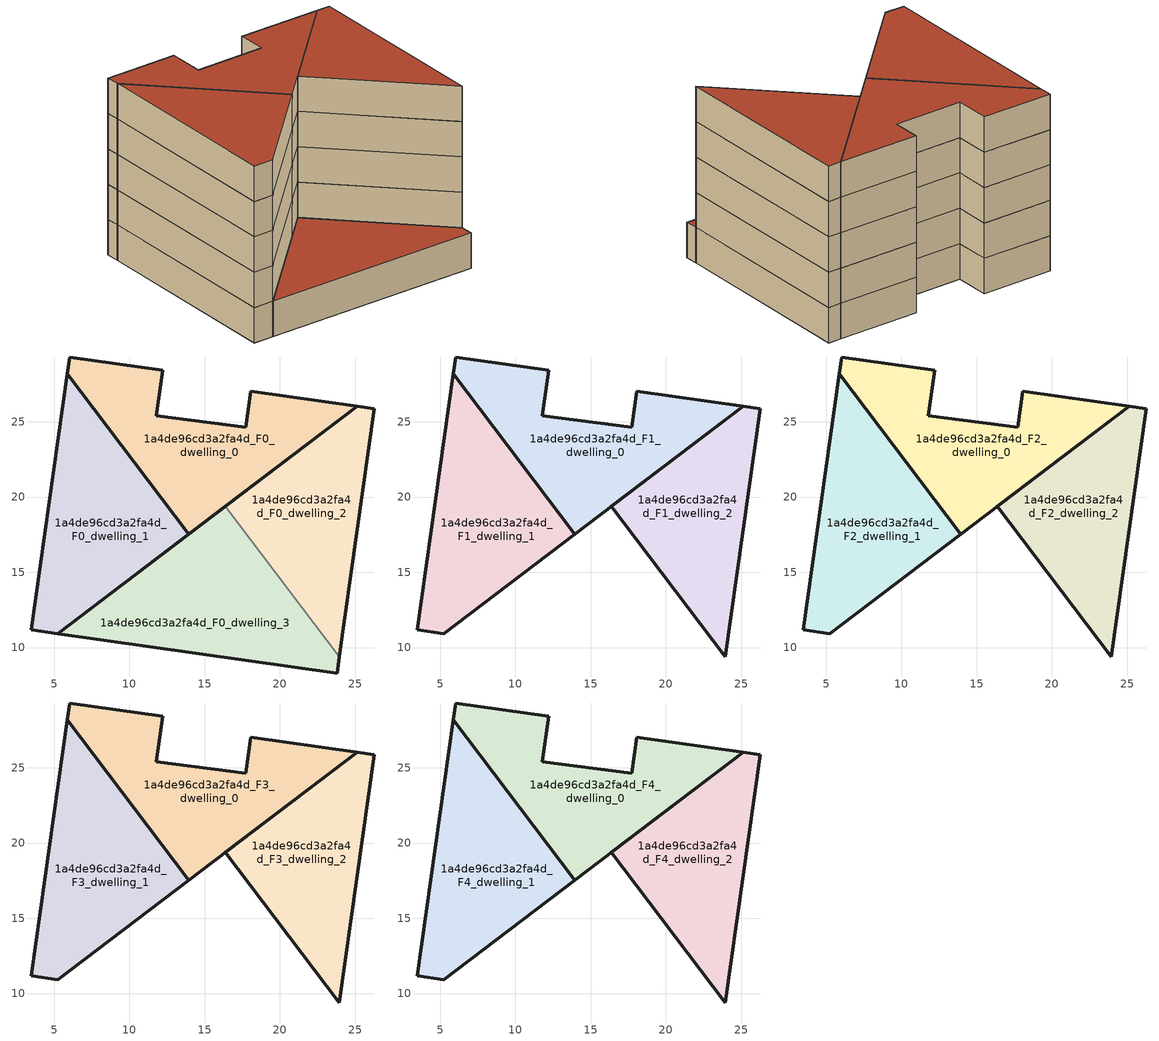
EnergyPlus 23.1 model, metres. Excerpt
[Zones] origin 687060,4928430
1a4de96cd3a2fa4d_F0_dwelling_0
 floor ground (EU_floor_Construction): 25.14,26.02 18.06,27.02 17.72,24.62 11.8,25.41 12.23,28.43 6.04,29.3 5.88,28.18 13.95,17.54 z0
 wall outside (EU_wall_Construction): 5.88,28.18 6.04,29.3 12.23,28.43 11.8,25.41 17.72,24.62 18.06,27.02 25.14,26.02 13.95,17.54 5.88,28.18 z0:3
1a4de96cd3a2fa4d_F0_dwelling_1
 floor ground (EU_floor_Construction): 13.95,17.54 5.88,28.18 3.48,11.18 5.23,10.93 z0
 wall outside (EU_wall_Construction): 13.95,17.54 5.23,10.93 3.48,11.18 5.88,28.18 13.95,17.54 z0:3
1a4de96cd3a2fa4d_F0_dwelling_2
 floor ground (EU_floor_Construction): 23.95,9.38 26.27,25.86 25.14,26.02 16.38,19.38 z0
 wall outside (EU_wall_Construction): 16.38,19.38 25.14,26.02 26.27,25.86 23.95,9.38 z0:3
 wall to 1a4de96cd3a2fa4d_F0_dwelling_3 (EU_wall_Construction): 23.95,9.38 16.38,19.38 z0:3
1a4de96cd3a2fa4d_F0_dwelling_3
 floor ground (EU_floor_Construction): 23.8,8.31 23.95,9.38 16.38,19.38 5.23,10.93 z0
 wall outside (EU_wall_Construction): 23.95,9.38 23.8,8.31 5.23,10.93 16.38,19.38 z0:3
 roof outside (EU_roof_Construction): 16.38,19.38 23.95,9.38 23.8,8.31 5.23,10.93 z3
1a4de96cd3a2fa4d_F1_dwelling_0
 floor to 1a4de96cd3a2fa4d_F0_dwelling_0 (EU_floor_Construction): 25.14,26.02 18.06,27.02 17.72,24.62 11.8,25.41 12.23,28.43 6.04,29.3 5.88,28.18 13.95,17.54 z3
 wall outside (EU_wall_Construction): 5.88,28.18 6.04,29.3 12.23,28.43 11.8,25.41 17.72,24.62 18.06,27.02 25.14,26.02 13.95,17.54 5.88,28.18 z3:6
1a4de96cd3a2fa4d_F1_dwelling_1
 floor to 1a4de96cd3a2fa4d_F0_dwelling_1 (EU_floor_Construction): 13.95,17.54 5.88,28.18 3.48,11.18 5.23,10.93 z3
 wall outside (EU_wall_Construction): 13.95,17.54 5.23,10.93 3.48,11.18 5.88,28.18 13.95,17.54 z3:6
1a4de96cd3a2fa4d_F1_dwelling_2
 floor to 1a4de96cd3a2fa4d_F0_dwelling_2 (EU_floor_Construction): 23.95,9.38 26.27,25.86 25.14,26.02 16.38,19.38 z3
 wall outside (EU_wall_Construction): 25.14,26.02 26.27,25.86 23.95,9.38 16.38,19.38 25.14,26.02 z3:6
1a4de96cd3a2fa4d_F2_dwelling_0
 floor to 1a4de96cd3a2fa4d_F1_dwelling_0 (EU_floor_Construction): 25.14,26.02 18.06,27.02 17.72,24.62 11.8,25.41 12.23,28.43 6.04,29.3 5.88,28.18 13.95,17.54 z6
 wall outside (EU_wall_Construction): 5.88,28.18 6.04,29.3 12.23,28.43 11.8,25.41 17.72,24.62 18.06,27.02 25.14,26.02 13.95,17.54 5.88,28.18 z6:9
1a4de96cd3a2fa4d_F2_dwelling_1
 floor to 1a4de96cd3a2fa4d_F1_dwelling_1 (EU_floor_Construction): 13.95,17.54 5.88,28.18 3.48,11.18 5.23,10.93 z6
 wall outside (EU_wall_Construction): 13.95,17.54 5.23,10.93 3.48,11.18 5.88,28.18 13.95,17.54 z6:9
1a4de96cd3a2fa4d_F2_dwelling_2
 floor to 1a4de96cd3a2fa4d_F1_dwelling_2 (EU_floor_Construction): 23.95,9.38 26.27,25.86 25.14,26.02 16.38,19.38 z6
 wall outside (EU_wall_Construction): 25.14,26.02 26.27,25.86 23.95,9.38 16.38,19.38 25.14,26.02 z6:9
1a4de96cd3a2fa4d_F3_dwelling_0
 floor to 1a4de96cd3a2fa4d_F2_dwelling_0 (EU_floor_Construction): 25.14,26.02 18.06,27.02 17.72,24.62 11.8,25.41 12.23,28.43 6.04,29.3 5.88,28.18 13.95,17.54 z9
 wall outside (EU_wall_Construction): 5.88,28.18 6.04,29.3 12.23,28.43 11.8,25.41 17.72,24.62 18.06,27.02 25.14,26.02 13.95,17.54 5.88,28.18 z9:12
1a4de96cd3a2fa4d_F3_dwelling_1
 floor to 1a4de96cd3a2fa4d_F2_dwelling_1 (EU_floor_Construction): 13.95,17.54 5.88,28.18 3.48,11.18 5.23,10.93 z9
 wall outside (EU_wall_Construction): 13.95,17.54 5.23,10.93 3.48,11.18 5.88,28.18 13.95,17.54 z9:12
1a4de96cd3a2fa4d_F3_dwelling_2
 floor to 1a4de96cd3a2fa4d_F2_dwelling_2 (EU_floor_Construction): 23.95,9.38 26.27,25.86 25.14,26.02 16.38,19.38 z9
 wall outside (EU_wall_Construction): 25.14,26.02 26.27,25.86 23.95,9.38 16.38,19.38 25.14,26.02 z9:12
1a4de96cd3a2fa4d_F4_dwelling_0
 floor to 1a4de96cd3a2fa4d_F3_dwelling_0 (EU_floor_Construction): 25.14,26.02 18.06,27.02 17.72,24.62 11.8,25.41 12.23,28.43 6.04,29.3 5.88,28.18 13.95,17.54 z12
 wall outside (EU_wall_Construction): 5.88,28.18 6.04,29.3 12.23,28.43 11.8,25.41 17.72,24.62 18.06,27.02 25.14,26.02 13.95,17.54 5.88,28.18 z12:15
 roof outside (EU_roof_Construction): 25.14,26.02 13.95,17.54 5.88,28.18 6.04,29.3 12.23,28.43 11.8,25.41 17.72,24.62 18.06,27.02 z15
1a4de96cd3a2fa4d_F4_dwelling_1
 floor to 1a4de96cd3a2fa4d_F3_dwelling_1 (EU_floor_Construction): 13.95,17.54 5.88,28.18 3.48,11.18 5.23,10.93 z12
 wall outside (EU_wall_Construction): 13.95,17.54 5.23,10.93 3.48,11.18 5.88,28.18 13.95,17.54 z12:15
 roof outside (EU_roof_Construction): 5.88,28.18 13.95,17.54 5.23,10.93 3.48,11.18 z15
1a4de96cd3a2fa4d_F4_dwelling_2
 floor to 1a4de96cd3a2fa4d_F3_dwelling_2 (EU_floor_Construction): 23.95,9.38 26.27,25.86 25.14,26.02 16.38,19.38 z12
 wall outside (EU_wall_Construction): 25.14,26.02 26.27,25.86 23.95,9.38 16.38,19.38 25.14,26.02 z12:15
 roof outside (EU_roof_Construction): 26.27,25.86 23.95,9.38 16.38,19.38 25.14,26.02 z15
[Building]
EU S2 Campaign: North Axis=0; Terrain=City; Solar Distribution=FullExterior
[Site:Location]
Bologna: Latitude=44.5; Longitude=11.25; Time Zone=1; Elevation=37
[SizingPeriod:WeatherFileDays]
AnnualSizingPeriod: Begin Month=1; Begin Day of Month=1; End Month=12; End Day of Month=31; Day of Week for Start Day=Monday; Use Weather File Daylight Saving Period=No; Use Weather File Rain and Snow Indicators=No
[MATERIAL]
EU_InternalMass_Material: Roughness=MediumRough; Thickness=0.1; Conductivity=1; Density=1800; Specific Heat=900; Thermal Absorptance=0.9; Solar Absorptance=0.7; Visible Absorptance=0.7
[MATERIAL:NOMASS] Roughness=MediumRough; Thermal Absorptance=0.9; Solar Absorptance=0.7; Visible Absorptance=0.7
Name | Thermal Resistance
EU_wall_NoMass | 0.905828
EU_roof_NoMass | 0.37593
EU_floor_NoMass | 0.67114
[CONSTRUCTION]
EU_wall_Construction: EU_wall_NoMass
EU_roof_Construction: EU_roof_NoMass
EU_floor_Construction: EU_floor_NoMass
EU_InternalMass_Construction: EU_InternalMass_Material
[ZONE] Type=1; Multiplier=1; Ceiling Height=autocalculate; Floor Area=autocalculate; Part of Total Floor Area=Yes
Name | Volume
1a4de96cd3a2fa4d_F0_dwelling_0 | 264.473
1a4de96cd3a2fa4d_F1_dwelling_0; 1a4de96cd3a2fa4d_F2_dwelling_0; 1a4de96cd3a2fa4d_F3_dwelling_0; 1a4de96cd3a2fa4d_F4_dwelling_0 | 264.474
1a4de96cd3a2fa4d_F0_dwelling_1; 1a4de96cd3a2fa4d_F1_dwelling_1; 1a4de96cd3a2fa4d_F2_dwelling_1; 1a4de96cd3a2fa4d_F3_dwelling_1; 1a4de96cd3a2fa4d_F4_dwelling_1 | 264.483
1a4de96cd3a2fa4d_F0_dwelling_2; 1a4de96cd3a2fa4d_F1_dwelling_2; 1a4de96cd3a2fa4d_F2_dwelling_2; 1a4de96cd3a2fa4d_F3_dwelling_2; 1a4de96cd3a2fa4d_F4_dwelling_2 | 235.51
1a4de96cd3a2fa4d_F0_dwelling_3 | 293.432
[INTERNALMASS] Construction=EU_InternalMass_Construction
Name | Zone or ZoneList | Surface Area
1a4de96cd3a2fa4d_F0_dwelling_0_EU_InternalMass | 1a4de96cd3a2fa4d_F0_dwelling_0 | 88.1579
1a4de96cd3a2fa4d_F0_dwelling_1_EU_InternalMass | 1a4de96cd3a2fa4d_F0_dwelling_1 | 88.1612
1a4de96cd3a2fa4d_F0_dwelling_2_EU_InternalMass | 1a4de96cd3a2fa4d_F0_dwelling_2 | 78.5036
1a4de96cd3a2fa4d_F0_dwelling_3_EU_InternalMass | 1a4de96cd3a2fa4d_F0_dwelling_3 | 97.8108
1a4de96cd3a2fa4d_F1_dwelling_0_EU_InternalMass | 1a4de96cd3a2fa4d_F1_dwelling_0 | 88.1624
1a4de96cd3a2fa4d_F1_dwelling_1_EU_InternalMass | 1a4de96cd3a2fa4d_F1_dwelling_1 | 88.1527
1a4de96cd3a2fa4d_F1_dwelling_2_EU_InternalMass | 1a4de96cd3a2fa4d_F1_dwelling_2 | 176.319
1a4de96cd3a2fa4d_F2_dwelling_0_EU_InternalMass | 1a4de96cd3a2fa4d_F2_dwelling_0 | 88.1624
1a4de96cd3a2fa4d_F2_dwelling_1_EU_InternalMass | 1a4de96cd3a2fa4d_F2_dwelling_1 | 88.1527
1a4de96cd3a2fa4d_F2_dwelling_2_EU_InternalMass | 1a4de96cd3a2fa4d_F2_dwelling_2 | 176.319
1a4de96cd3a2fa4d_F3_dwelling_0_EU_InternalMass | 1a4de96cd3a2fa4d_F3_dwelling_0 | 88.1624
1a4de96cd3a2fa4d_F3_dwelling_1_EU_InternalMass | 1a4de96cd3a2fa4d_F3_dwelling_1 | 88.1527
1a4de96cd3a2fa4d_F3_dwelling_2_EU_InternalMass | 1a4de96cd3a2fa4d_F3_dwelling_2 | 176.319
1a4de96cd3a2fa4d_F4_dwelling_0_EU_InternalMass | 1a4de96cd3a2fa4d_F4_dwelling_0 | 88.1624
1a4de96cd3a2fa4d_F4_dwelling_1_EU_InternalMass | 1a4de96cd3a2fa4d_F4_dwelling_1 | 88.1527
1a4de96cd3a2fa4d_F4_dwelling_2_EU_InternalMass | 1a4de96cd3a2fa4d_F4_dwelling_2 | 176.319
[OTHEREQUIPMENT] Fuel Type=Electricity; Design Level Calculation Method=Watts/Area; Power per Zone Floor Area=1; Fraction Latent=0; Fraction Radiant=0; Fraction Lost=0; Carbon Dioxide Generation Rate=0; EndUse Subcategory=EU_Step8_InternalGains
Name | Zone or ZoneList or Space or SpaceList | Schedule
EU_Step8_InternalGain_1a4de96cd3a2fa4d_F0_dwelling_0_f000 | 1a4de96cd3a2fa4d_F0_dwelling_0 | EU_Step8_GainSchedule_1a4de96cd3a2fa4d_F0_dwelling_0_f000
EU_Step8_InternalGain_1a4de96cd3a2fa4d_F0_dwelling_1_f000 | 1a4de96cd3a2fa4d_F0_dwelling_1 | EU_Step8_GainSchedule_1a4de96cd3a2fa4d_F0_dwelling_1_f000
EU_Step8_InternalGain_1a4de96cd3a2fa4d_F0_dwelling_2_f000 | 1a4de96cd3a2fa4d_F0_dwelling_2 | EU_Step8_GainSchedule_1a4de96cd3a2fa4d_F0_dwelling_2_f000
EU_Step8_InternalGain_1a4de96cd3a2fa4d_F0_dwelling_3_f000 | 1a4de96cd3a2fa4d_F0_dwelling_3 | EU_Step8_GainSchedule_1a4de96cd3a2fa4d_F0_dwelling_3_f000
EU_Step8_InternalGain_1a4de96cd3a2fa4d_F1_dwelling_0_f000 | 1a4de96cd3a2fa4d_F1_dwelling_0 | EU_Step8_GainSchedule_1a4de96cd3a2fa4d_F1_dwelling_0_f000
EU_Step8_InternalGain_1a4de96cd3a2fa4d_F1_dwelling_1_f000 | 1a4de96cd3a2fa4d_F1_dwelling_1 | EU_Step8_GainSchedule_1a4de96cd3a2fa4d_F1_dwelling_1_f000
EU_Step8_InternalGain_1a4de96cd3a2fa4d_F1_dwelling_2_f000 | 1a4de96cd3a2fa4d_F1_dwelling_2 | EU_Step8_GainSchedule_1a4de96cd3a2fa4d_F1_dwelling_2_f000
EU_Step8_InternalGain_1a4de96cd3a2fa4d_F2_dwelling_0_f000 | 1a4de96cd3a2fa4d_F2_dwelling_0 | EU_Step8_GainSchedule_1a4de96cd3a2fa4d_F2_dwelling_0_f000
EU_Step8_InternalGain_1a4de96cd3a2fa4d_F2_dwelling_1_f000 | 1a4de96cd3a2fa4d_F2_dwelling_1 | EU_Step8_GainSchedule_1a4de96cd3a2fa4d_F2_dwelling_1_f000
EU_Step8_InternalGain_1a4de96cd3a2fa4d_F2_dwelling_2_f000 | 1a4de96cd3a2fa4d_F2_dwelling_2 | EU_Step8_GainSchedule_1a4de96cd3a2fa4d_F2_dwelling_2_f000
EU_Step8_InternalGain_1a4de96cd3a2fa4d_F3_dwelling_0_f000 | 1a4de96cd3a2fa4d_F3_dwelling_0 | EU_Step8_GainSchedule_1a4de96cd3a2fa4d_F3_dwelling_0_f000
EU_Step8_InternalGain_1a4de96cd3a2fa4d_F3_dwelling_1_f000 | 1a4de96cd3a2fa4d_F3_dwelling_1 | EU_Step8_GainSchedule_1a4de96cd3a2fa4d_F3_dwelling_1_f000
EU_Step8_InternalGain_1a4de96cd3a2fa4d_F3_dwelling_2_f000 | 1a4de96cd3a2fa4d_F3_dwelling_2 | EU_Step8_GainSchedule_1a4de96cd3a2fa4d_F3_dwelling_2_f000
EU_Step8_InternalGain_1a4de96cd3a2fa4d_F4_dwelling_0_f000 | 1a4de96cd3a2fa4d_F4_dwelling_0 | EU_Step8_GainSchedule_1a4de96cd3a2fa4d_F4_dwelling_0_f000
EU_Step8_InternalGain_1a4de96cd3a2fa4d_F4_dwelling_1_f000 | 1a4de96cd3a2fa4d_F4_dwelling_1 | EU_Step8_GainSchedule_1a4de96cd3a2fa4d_F4_dwelling_1_f000
EU_Step8_InternalGain_1a4de96cd3a2fa4d_F4_dwelling_2_f000 | 1a4de96cd3a2fa4d_F4_dwelling_2 | EU_Step8_GainSchedule_1a4de96cd3a2fa4d_F4_dwelling_2_f000
[ZONEVENTILATION:DESIGNFLOWRATE] Schedule=EU_AlwaysOn; Design Flow Rate Calculation Method=AirChanges/Hour; Air Changes per Hour=0.73129; Ventilation Type=Natural; Fan Pressure Rise=0; Fan Total Efficiency=1; Constant Term Coefficient=1; Temperature Term Coefficient=0; Velocity Term Coefficient=0; Velocity Squared Term Coefficient=0; Minimum Indoor Temperature=-100; Maximum Indoor Temperature=100; Delta Temperature=-100; Minimum Outdoor Temperature=-100; Maximum Outdoor Temperature=100; Maximum Wind Speed=40
Name | Zone or ZoneList or Space or SpaceList
EU_ConstantAir_1a4de96cd3a2fa4d_F0_dwelling_0 | 1a4de96cd3a2fa4d_F0_dwelling_0
EU_ConstantAir_1a4de96cd3a2fa4d_F0_dwelling_1 | 1a4de96cd3a2fa4d_F0_dwelling_1
EU_ConstantAir_1a4de96cd3a2fa4d_F0_dwelling_2 | 1a4de96cd3a2fa4d_F0_dwelling_2
EU_ConstantAir_1a4de96cd3a2fa4d_F0_dwelling_3 | 1a4de96cd3a2fa4d_F0_dwelling_3
EU_ConstantAir_1a4de96cd3a2fa4d_F1_dwelling_0 | 1a4de96cd3a2fa4d_F1_dwelling_0
EU_ConstantAir_1a4de96cd3a2fa4d_F1_dwelling_1 | 1a4de96cd3a2fa4d_F1_dwelling_1
EU_ConstantAir_1a4de96cd3a2fa4d_F1_dwelling_2 | 1a4de96cd3a2fa4d_F1_dwelling_2
EU_ConstantAir_1a4de96cd3a2fa4d_F2_dwelling_0 | 1a4de96cd3a2fa4d_F2_dwelling_0
EU_ConstantAir_1a4de96cd3a2fa4d_F2_dwelling_1 | 1a4de96cd3a2fa4d_F2_dwelling_1
EU_ConstantAir_1a4de96cd3a2fa4d_F2_dwelling_2 | 1a4de96cd3a2fa4d_F2_dwelling_2
EU_ConstantAir_1a4de96cd3a2fa4d_F3_dwelling_0 | 1a4de96cd3a2fa4d_F3_dwelling_0
EU_ConstantAir_1a4de96cd3a2fa4d_F3_dwelling_1 | 1a4de96cd3a2fa4d_F3_dwelling_1
EU_ConstantAir_1a4de96cd3a2fa4d_F3_dwelling_2 | 1a4de96cd3a2fa4d_F3_dwelling_2
EU_ConstantAir_1a4de96cd3a2fa4d_F4_dwelling_0 | 1a4de96cd3a2fa4d_F4_dwelling_0
EU_ConstantAir_1a4de96cd3a2fa4d_F4_dwelling_1 | 1a4de96cd3a2fa4d_F4_dwelling_1
EU_ConstantAir_1a4de96cd3a2fa4d_F4_dwelling_2 | 1a4de96cd3a2fa4d_F4_dwelling_2
[HVACTEMPLATE:THERMOSTAT] Constant Heating Setpoint=20; Constant Cooling Setpoint=50
EU_HeatOnly_1a4de96cd3a2fa4d_F0_dwelling_0; EU_HeatOnly_1a4de96cd3a2fa4d_F0_dwelling_1; EU_HeatOnly_1a4de96cd3a2fa4d_F0_dwelling_2; EU_HeatOnly_1a4de96cd3a2fa4d_F0_dwelling_3; EU_HeatOnly_1a4de96cd3a2fa4d_F1_dwelling_0; EU_HeatOnly_1a4de96cd3a2fa4d_F1_dwelling_1; EU_HeatOnly_1a4de96cd3a2fa4d_F1_dwelling_2; EU_HeatOnly_1a4de96cd3a2fa4d_F2_dwelling_0; EU_HeatOnly_1a4de96cd3a2fa4d_F2_dwelling_1; EU_HeatOnly_1a4de96cd3a2fa4d_F2_dwelling_2; EU_HeatOnly_1a4de96cd3a2fa4d_F3_dwelling_0; EU_HeatOnly_1a4de96cd3a2fa4d_F3_dwelling_1; EU_HeatOnly_1a4de96cd3a2fa4d_F3_dwelling_2; EU_HeatOnly_1a4de96cd3a2fa4d_F4_dwelling_0; EU_HeatOnly_1a4de96cd3a2fa4d_F4_dwelling_1; EU_HeatOnly_1a4de96cd3a2fa4d_F4_dwelling_2
[HVACTEMPLATE:ZONE:IDEALLOADSAIRSYSTEM] System Availability Schedule=EU_AlwaysOn; Maximum Heating Supply Air Temperature=50; Minimum Cooling Supply Air Temperature=13; Maximum Heating Supply Air Humidity Ratio=0.0156; Minimum Cooling Supply Air Humidity Ratio=0.0077; Heating Limit=NoLimit; Cooling Limit=NoLimit; Heating Availability Schedule=EU_AlwaysOn; Cooling Availability Schedule=EU_CoolingOff; Dehumidification Control Type=ConstantSensibleHeatRatio; Cooling Sensible Heat Ratio=0.7; Dehumidification Setpoint=60; Humidification Control Type=None; Humidification Setpoint=30; Outdoor Air Method=None; Outdoor Air Flow Rate per Person=0.00944; Outdoor Air Flow Rate per Zone Floor Area=0; Outdoor Air Flow Rate per Zone=0; Demand Controlled Ventilation Type=None; Outdoor Air Economizer Type=NoEconomizer; Heat Recovery Type=None; Sensible Heat Recovery Effectiveness=0.7; Latent Heat Recovery Effectiveness=0.65
Name | Template Thermostat
1a4de96cd3a2fa4d_F0_dwelling_0 | EU_HeatOnly_1a4de96cd3a2fa4d_F0_dwelling_0
1a4de96cd3a2fa4d_F0_dwelling_1 | EU_HeatOnly_1a4de96cd3a2fa4d_F0_dwelling_1
1a4de96cd3a2fa4d_F0_dwelling_2 | EU_HeatOnly_1a4de96cd3a2fa4d_F0_dwelling_2
1a4de96cd3a2fa4d_F0_dwelling_3 | EU_HeatOnly_1a4de96cd3a2fa4d_F0_dwelling_3
1a4de96cd3a2fa4d_F1_dwelling_0 | EU_HeatOnly_1a4de96cd3a2fa4d_F1_dwelling_0
1a4de96cd3a2fa4d_F1_dwelling_1 | EU_HeatOnly_1a4de96cd3a2fa4d_F1_dwelling_1
1a4de96cd3a2fa4d_F1_dwelling_2 | EU_HeatOnly_1a4de96cd3a2fa4d_F1_dwelling_2
1a4de96cd3a2fa4d_F2_dwelling_0 | EU_HeatOnly_1a4de96cd3a2fa4d_F2_dwelling_0
1a4de96cd3a2fa4d_F2_dwelling_1 | EU_HeatOnly_1a4de96cd3a2fa4d_F2_dwelling_1
1a4de96cd3a2fa4d_F2_dwelling_2 | EU_HeatOnly_1a4de96cd3a2fa4d_F2_dwelling_2
1a4de96cd3a2fa4d_F3_dwelling_0 | EU_HeatOnly_1a4de96cd3a2fa4d_F3_dwelling_0
1a4de96cd3a2fa4d_F3_dwelling_1 | EU_HeatOnly_1a4de96cd3a2fa4d_F3_dwelling_1
1a4de96cd3a2fa4d_F3_dwelling_2 | EU_HeatOnly_1a4de96cd3a2fa4d_F3_dwelling_2
1a4de96cd3a2fa4d_F4_dwelling_0 | EU_HeatOnly_1a4de96cd3a2fa4d_F4_dwelling_0
1a4de96cd3a2fa4d_F4_dwelling_1 | EU_HeatOnly_1a4de96cd3a2fa4d_F4_dwelling_1
1a4de96cd3a2fa4d_F4_dwelling_2 | EU_HeatOnly_1a4de96cd3a2fa4d_F4_dwelling_2
[SIZING:ZONE] Zone Cooling Design Supply Air Temperature Input Method=SupplyAirTemperature; Zone Cooling Design Supply Air Temperature=13; Zone Heating Design Supply Air Temperature Input Method=SupplyAirTemperature; Zone Heating Design Supply Air Temperature=50; Zone Cooling Design Supply Air Humidity Ratio=0.008; Zone Heating Design Supply Air Humidity Ratio=0.008; Cooling Design Air Flow Method=DesignDay; Cooling Design Air Flow Rate=0; Cooling Minimum Air Flow per Zone Floor Area=0.000762; Cooling Minimum Air Flow=0; Cooling Minimum Air Flow Fraction=0.2; Heating Design Air Flow Method=DesignDay; Heating Design Air Flow Rate=0; Heating Maximum Air Flow per Zone Floor Area=0.002032; Heating Maximum Air Flow=0.141576; Heating Maximum Air Flow Fraction=0.3; Account for Dedicated Outdoor Air System=No; Dedicated Outdoor Air System Control Strategy=NeutralSupplyAir; Dedicated Outdoor Air Low Setpoint Temperature for Design=autosize; Dedicated Outdoor Air High Setpoint Temperature for Design=autosize; Zone Load Sizing Method=Sensible Load Only No Latent Load; Zone Latent Cooling Design Supply Air Humidity Ratio Input Method=HumidityRatioDifference; Zone Cooling Design Supply Air Humidity Ratio Difference=0.005; Zone Latent Heating Design Supply Air Humidity Ratio Input Method=HumidityRatioDifference; Zone Humidification Design Supply Air Humidity Ratio Difference=0.005
1a4de96cd3a2fa4d_F0_dwelling_0; 1a4de96cd3a2fa4d_F0_dwelling_1; 1a4de96cd3a2fa4d_F0_dwelling_2; 1a4de96cd3a2fa4d_F0_dwelling_3; 1a4de96cd3a2fa4d_F1_dwelling_0; 1a4de96cd3a2fa4d_F1_dwelling_1; 1a4de96cd3a2fa4d_F1_dwelling_2; 1a4de96cd3a2fa4d_F2_dwelling_0; 1a4de96cd3a2fa4d_F2_dwelling_1; 1a4de96cd3a2fa4d_F2_dwelling_2; 1a4de96cd3a2fa4d_F3_dwelling_0; 1a4de96cd3a2fa4d_F3_dwelling_1; 1a4de96cd3a2fa4d_F3_dwelling_2; 1a4de96cd3a2fa4d_F4_dwelling_0; 1a4de96cd3a2fa4d_F4_dwelling_1; 1a4de96cd3a2fa4d_F4_dwelling_2
[SCHEDULE:CONSTANT]
Name | Hourly Value
EU_AlwaysOn | 1
EU_CoolingOff | 0
[SCHEDULE:FILE] Column Number=1; Rows to Skip at Top=0; Number of Hours of Data=8760; Column Separator=Comma; Interpolate to Timestep=No; Minutes per Item=60; Adjust Schedule for Daylight Savings=Yes
Name | File
EU_Step8_GainSchedule_1a4de96cd3a2fa4d_F0_dwelling_0_f000 | ../../schedules/1a4de96cd3a2fa4d/1a4de96cd3a2fa4d_F0_dwelling_0_f000_gain.csv
EU_Step8_GainSchedule_1a4de96cd3a2fa4d_F0_dwelling_1_f000 | ../../schedules/1a4de96cd3a2fa4d/1a4de96cd3a2fa4d_F0_dwelling_1_f000_gain.csv
EU_Step8_GainSchedule_1a4de96cd3a2fa4d_F0_dwelling_2_f000 | ../../schedules/1a4de96cd3a2fa4d/1a4de96cd3a2fa4d_F0_dwelling_2_f000_gain.csv
EU_Step8_GainSchedule_1a4de96cd3a2fa4d_F0_dwelling_3_f000 | ../../schedules/1a4de96cd3a2fa4d/1a4de96cd3a2fa4d_F0_dwelling_3_f000_gain.csv
EU_Step8_GainSchedule_1a4de96cd3a2fa4d_F1_dwelling_0_f000 | ../../schedules/1a4de96cd3a2fa4d/1a4de96cd3a2fa4d_F1_dwelling_0_f000_gain.csv
EU_Step8_GainSchedule_1a4de96cd3a2fa4d_F1_dwelling_1_f000 | ../../schedules/1a4de96cd3a2fa4d/1a4de96cd3a2fa4d_F1_dwelling_1_f000_gain.csv
EU_Step8_GainSchedule_1a4de96cd3a2fa4d_F1_dwelling_2_f000 | ../../schedules/1a4de96cd3a2fa4d/1a4de96cd3a2fa4d_F1_dwelling_2_f000_gain.csv
EU_Step8_GainSchedule_1a4de96cd3a2fa4d_F2_dwelling_0_f000 | ../../schedules/1a4de96cd3a2fa4d/1a4de96cd3a2fa4d_F2_dwelling_0_f000_gain.csv
EU_Step8_GainSchedule_1a4de96cd3a2fa4d_F2_dwelling_1_f000 | ../../schedules/1a4de96cd3a2fa4d/1a4de96cd3a2fa4d_F2_dwelling_1_f000_gain.csv
EU_Step8_GainSchedule_1a4de96cd3a2fa4d_F2_dwelling_2_f000 | ../../schedules/1a4de96cd3a2fa4d/1a4de96cd3a2fa4d_F2_dwelling_2_f000_gain.csv
EU_Step8_GainSchedule_1a4de96cd3a2fa4d_F3_dwelling_0_f000 | ../../schedules/1a4de96cd3a2fa4d/1a4de96cd3a2fa4d_F3_dwelling_0_f000_gain.csv
EU_Step8_GainSchedule_1a4de96cd3a2fa4d_F3_dwelling_1_f000 | ../../schedules/1a4de96cd3a2fa4d/1a4de96cd3a2fa4d_F3_dwelling_1_f000_gain.csv
EU_Step8_GainSchedule_1a4de96cd3a2fa4d_F3_dwelling_2_f000 | ../../schedules/1a4de96cd3a2fa4d/1a4de96cd3a2fa4d_F3_dwelling_2_f000_gain.csv
EU_Step8_GainSchedule_1a4de96cd3a2fa4d_F4_dwelling_0_f000 | ../../schedules/1a4de96cd3a2fa4d/1a4de96cd3a2fa4d_F4_dwelling_0_f000_gain.csv
EU_Step8_GainSchedule_1a4de96cd3a2fa4d_F4_dwelling_1_f000 | ../../schedules/1a4de96cd3a2fa4d/1a4de96cd3a2fa4d_F4_dwelling_1_f000_gain.csv
EU_Step8_GainSchedule_1a4de96cd3a2fa4d_F4_dwelling_2_f000 | ../../schedules/1a4de96cd3a2fa4d/1a4de96cd3a2fa4d_F4_dwelling_2_f000_gain.csv
